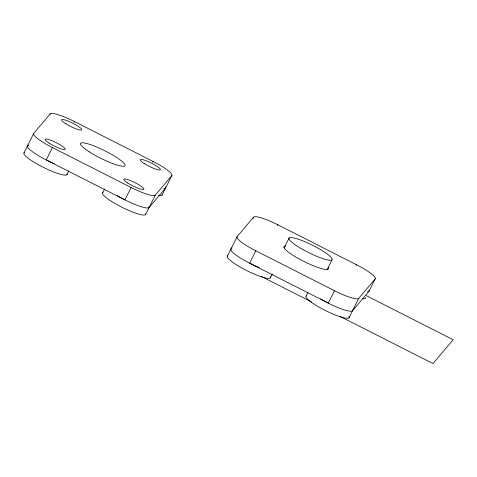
<?xml version="1.0" encoding="UTF-8"?>
<svg xmlns="http://www.w3.org/2000/svg" width="477" height="477" viewBox="0 0 477 477"><rect width="100%" height="100%" fill="white"/><g stroke="black" fill="none" stroke-linecap="round" stroke-linejoin="round"><path stroke-width="0.72" d="M24.011 152.873L33.712 133.411L50.204 113.896A24.083 4.138 26.5 0 1 74.412 121.534L153.087 161.47A24.083 4.138 26.5 0 1 171.798 175.619L162.091 195.081M49.817 114.671L50.204 113.896M33.712 133.411A24.083 4.138 26.5 0 0 52.422 147.554L46.245 159.944L124.926 199.881L131.097 187.491A24.083 4.138 26.5 0 0 155.305 195.135L171.798 175.619M74.024 122.309L74.412 121.534M66.923 174.66L68.849 170.796M102.686 192.809L104.612 188.952M152.7 162.246L153.087 161.47M145.604 214.596L155.305 195.135M227.404 256.119L237.111 236.658L253.603 217.142A24.083 4.138 26.5 0 1 277.805 224.78L356.486 264.717A24.083 4.138 26.5 0 1 375.19 278.866L369.019 291.25L352.527 310.765M252.828 218.693L253.603 217.142M237.111 236.658A24.083 4.138 26.5 0 0 255.821 250.801L249.644 263.185L328.319 303.128L334.496 290.737A24.083 4.138 26.5 0 0 358.704 298.381L375.19 278.866M277.423 225.555L277.805 224.78M284.203 247.849L289.104 238.023M270.322 277.906L272.248 274.042M306.085 296.056L308.005 292.198M327.121 269.636L332.022 259.804A24.083 4.138 26.5 0 0 302.215 240.652A24.083 4.138 26.5 0 0 297.451 246.287A24.083 4.138 26.5 0 0 332.022 259.804M356.098 265.492L356.486 264.717M348.997 317.843L358.704 298.381M27.541 145.795L28.226 144.984M149.128 207.519L165.62 188.004M230.934 249.042L231.965 247.825M366.276 295.633L453.15 339.725L432.997 363.575L340.155 316.454M52.422 147.554L131.097 187.491M255.821 250.801L334.496 290.737M261.241 276.392L311.642 301.977M348.925 316.525A24.083 4.138 26.5 0 1 326.828 311.213A24.083 4.138 26.5 0 1 306.419 295.812M352.67 309.99A24.083 4.138 26.5 0 1 342.575 309.305A24.083 4.138 26.5 0 1 320.616 298.888M270.25 276.588A24.083 4.138 26.5 0 1 248.147 271.276A24.083 4.138 26.5 0 1 227.738 255.875M259.297 267.621A24.083 4.138 26.5 0 1 237.206 255.922A24.083 4.138 26.5 0 1 231.792 248.63M365.632 297.553A24.083 4.138 26.5 0 1 362.973 298.757M368.948 289.933A24.083 4.138 26.5 0 1 367.433 291.721M328.248 267.657A24.887 4.281 26.5 0 1 303.312 261.122A24.887 4.281 26.5 0 1 285.616 246.013M145.741 213.821A24.083 4.138 26.5 0 1 122.398 207.459A24.083 4.138 26.5 0 1 103.02 192.565M149.057 206.201A24.083 4.138 26.5 0 1 140.047 206.35A24.083 4.138 26.5 0 1 117.217 195.642M67.066 173.884A24.083 4.138 26.5 0 1 43.717 167.522A24.083 4.138 26.5 0 1 24.345 152.628M54.336 163.724A24.083 4.138 26.5 0 1 33.241 152.282A24.083 4.138 26.5 0 1 28.399 145.39M162.234 194.306A24.083 4.138 26.5 0 1 158.436 195.355M165.549 186.686A24.083 4.138 26.5 0 1 164.034 188.481M89.211 151.799A24.887 4.281 26.5 0 0 124.926 165.769A24.887 4.281 26.5 0 0 94.13 145.974A24.887 4.281 26.5 0 0 89.211 151.799M49.053 143.076A11.239 1.932 26.5 0 0 65.182 149.384A11.239 1.932 26.5 0 0 51.277 140.447A11.239 1.932 26.5 0 0 49.053 143.076M65.546 123.561A11.239 1.932 26.5 0 0 81.674 129.869A11.239 1.932 26.5 0 0 67.764 120.931A11.239 1.932 26.5 0 0 65.546 123.561M127.729 183.013A11.239 1.932 26.5 0 0 143.863 189.321A11.239 1.932 26.5 0 0 129.953 180.384A11.239 1.932 26.5 0 0 127.729 183.013M144.221 163.498A11.239 1.932 26.5 0 0 160.355 169.806A11.239 1.932 26.5 0 0 146.445 160.868A11.239 1.932 26.5 0 0 144.221 163.498"/></g></svg>
